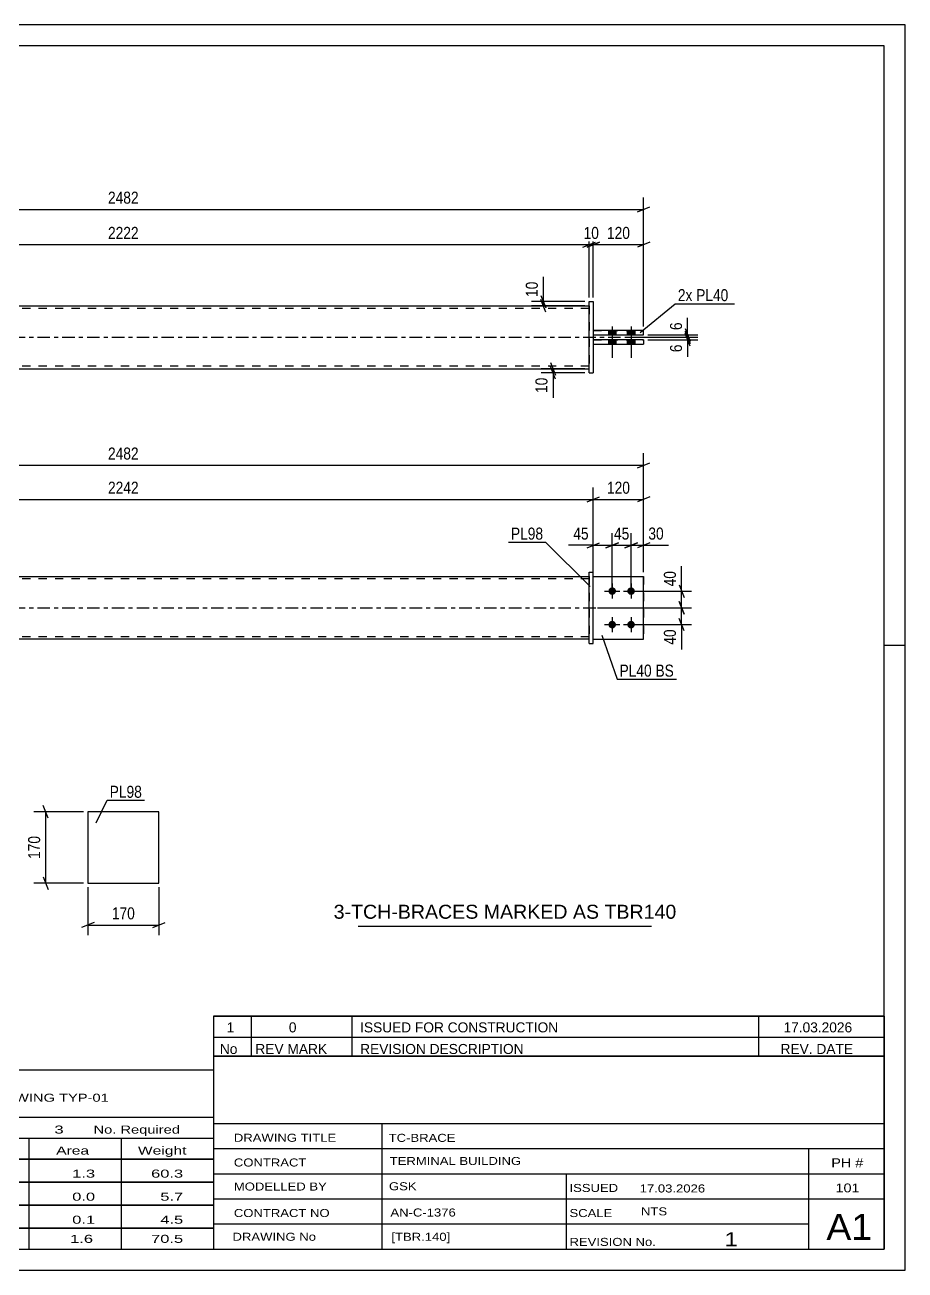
# Model space of a CAD drawing. Header units: millimetres. Extents: x 0 to 420, y 0 to 297.
# Drawn here: x 210 to 420, y 0 to 297 of the extents above; entities that cross this region are included whole.
import ezdxf

# ---------------------------------------------------------------- set-up
doc = ezdxf.new("R2010")
doc.units = ezdxf.units.MM
doc.linetypes.add('DXK_LINE_DOT2', pattern=[3.9198, 1.9599, -1.9599])
doc.linetypes.add('DXK_LINE_DOT3', pattern=[5.9187, 2.979, -0.9799, 0.9799, -0.9799])
doc.styles.add('Arial', font='ARIAL.TTF', dxfattribs={"height": 0.2})
doc.styles.add('Arial Narrow', font='ARIALN.TTF', dxfattribs={"height": 0.2})

# ---------------------------------------------------------------- blocks, each defined once
blk = doc.blocks.new('Unknown-580573274-1163')
at = {"color": 5, "linetype": 'Continuous'}
for p, q in [((420, 297), (0, 297)), ((420, 0), (420, 297)), ((415, 292), (5, 292)), ((415, 5), (415, 292)), ((420, 149), (415, 149)), ((5, 5), (415, 5)), ((0, 0), (420, 0))]:
    blk.add_line(p, q, dxfattribs=at)
blk = doc.blocks.new('Part-580573274-1769 - 1738')
at = {"color": 2, "linetype": 'Continuous'}
for p, q in [((345.63, 165.45), (357.63, 165.45)), ((357.63, 165.45), (357.63, 165.45)), ((357.63, 150.45), (357.63, 165.45)), ((345.63, 150.45), (357.63, 150.45))]:
    blk.add_line(p, q, dxfattribs=at)
at = {"color": 7, "linetype": 'DXK_LINE_DOT2'}
for p, q in [((345.63, 165.45), (357.63, 165.45)), ((345.63, 150.45), (345.63, 165.45)), ((345.63, 150.45), (345.63, 150.45)), ((345.63, 150.45), (357.63, 150.45))]:
    blk.add_line(p, q, dxfattribs=at)
blk = doc.blocks.new('Part-580573274-1764 - 1738')
at = {"color": 7, "linetype": 'DXK_LINE_DOT2'}
for p, q in [((345.63, 165.45), (357.63, 165.45)), ((345.63, 150.45), (345.63, 165.45)), ((345.63, 165.45), (357.63, 165.45)), ((357.63, 165.45), (357.63, 165.45)), ((357.63, 165.45), (357.63, 150.45)), ((345.63, 150.45), (345.63, 150.45)), ((345.63, 150.45), (357.63, 150.45)), ((345.63, 150.45), (357.63, 150.45))]:
    blk.add_line(p, q, dxfattribs=at)
blk = doc.blocks.new('Part-580573274-1784 - 1738')
at = {"color": 2, "linetype": 'Continuous'}
for p, q in [((344.63, 166.45), (345.63, 166.45)), ((344.63, 149.45), (344.63, 166.45)), ((345.63, 149.45), (345.63, 166.45)), ((344.63, 149.45), (344.63, 149.45)), ((344.63, 149.45), (345.63, 149.45))]:
    blk.add_line(p, q, dxfattribs=at)
at = {"color": 7, "linetype": 'DXK_LINE_DOT2'}
for p, q in [((344.63, 166.45), (345.63, 166.45)), ((344.63, 149.45), (345.63, 149.45))]:
    blk.add_line(p, q, dxfattribs=at)
blk = doc.blocks.new('Part-580573274-1804 - 1738')
at = {"color": 2, "linetype": 'Continuous'}
for p, q in [((122.41, 165.45), (344.63, 165.45)), ((344.63, 150.45), (122.41, 150.45))]:
    blk.add_line(p, q, dxfattribs=at)
at = {"color": 7, "linetype": 'DXK_LINE_DOT2'}
for p, q in [((122.41, 150.45), (122.41, 165.45)), ((344.63, 164.85), (122.41, 164.85)), ((344.63, 165.45), (344.63, 150.45)), ((344.63, 151.05), (122.41, 151.05))]:
    blk.add_line(p, q, dxfattribs=at)
at = {"color": 7, "linetype": 'DXK_LINE_DOT3'}
blk.add_line((112.41, 157.95), (354.63, 157.95), dxfattribs=at)
blk = doc.blocks.new('Bolt-580573274-1805 - 1738')
at = {"linetype": 'Continuous'}
for points in [[(350.13, 162.85), (350.32, 162.83), (350.5, 162.78), (350.66, 162.68), (350.8, 162.56), (350.91, 162.4), (350.99, 162.23), (351.03, 162.05), (351.03, 161.86), (350.99, 161.68), (350.91, 161.5), (350.8, 161.35), (350.66, 161.23), (350.5, 161.13), (350.32, 161.07), (350.13, 161.05), (349.95, 161.07), (349.77, 161.13), (349.6, 161.23), (349.47, 161.35), (349.35, 161.5), (349.28, 161.68), (349.24, 161.86), (349.24, 162.05), (349.28, 162.23), (349.35, 162.4), (349.47, 162.56), (349.6, 162.68), (349.77, 162.78), (349.95, 162.83)], [(354.63, 162.85), (354.82, 162.83), (355, 162.78), (355.16, 162.68), (355.3, 162.56), (355.41, 162.4), (355.49, 162.23), (355.53, 162.05), (355.53, 161.86), (355.49, 161.68), (355.41, 161.5), (355.3, 161.35), (355.16, 161.23), (355, 161.13), (354.82, 161.07), (354.63, 161.05), (354.45, 161.07), (354.27, 161.13), (354.1, 161.23), (353.97, 161.35), (353.85, 161.5), (353.78, 161.68), (353.74, 161.86), (353.74, 162.05), (353.78, 162.23), (353.85, 162.4), (353.97, 162.56), (354.1, 162.68), (354.27, 162.78), (354.45, 162.83)], [(350.13, 154.85), (350.32, 154.83), (350.5, 154.78), (350.66, 154.68), (350.8, 154.56), (350.91, 154.4), (350.99, 154.23), (351.03, 154.05), (351.03, 153.86), (350.99, 153.68), (350.91, 153.5), (350.8, 153.35), (350.66, 153.23), (350.5, 153.13), (350.32, 153.07), (350.13, 153.05), (349.95, 153.07), (349.77, 153.13), (349.6, 153.23), (349.47, 153.35), (349.35, 153.5), (349.28, 153.68), (349.24, 153.86), (349.24, 154.05), (349.28, 154.23), (349.35, 154.4), (349.47, 154.56), (349.6, 154.68), (349.77, 154.78), (349.95, 154.83)], [(354.63, 154.85), (354.82, 154.83), (355, 154.78), (355.16, 154.68), (355.3, 154.56), (355.41, 154.4), (355.49, 154.23), (355.53, 154.05), (355.53, 153.86), (355.49, 153.68), (355.41, 153.5), (355.3, 153.35), (355.16, 153.23), (355, 153.13), (354.82, 153.07), (354.63, 153.05), (354.45, 153.07), (354.27, 153.13), (354.1, 153.23), (353.97, 153.35), (353.85, 153.5), (353.78, 153.68), (353.74, 153.86), (353.74, 154.05), (353.78, 154.23), (353.85, 154.4), (353.97, 154.56), (354.1, 154.68), (354.27, 154.78), (354.45, 154.83)]]:
    blk.add_hatch(color=1, dxfattribs=at).paths.add_polyline_path(points)
at = {"color": 1, "linetype": 'Continuous'}
for p, q in [((350.13, 163.75), (350.13, 160.15)), ((354.63, 163.75), (354.63, 160.15)), ((348.33, 161.95), (351.93, 161.95)), ((352.83, 161.95), (356.43, 161.95)), ((350.13, 155.75), (350.13, 152.15)), ((354.63, 155.75), (354.63, 152.15)), ((348.33, 153.95), (351.93, 153.95)), ((352.83, 153.95), (356.43, 153.95))]:
    blk.add_line(p, q, dxfattribs=at)
blk = doc.blocks.new('Part-580573274-1418 - 1390')
at = {"color": 2, "linetype": 'Continuous'}
for p, q in [((357.63, 224.09), (345.63, 224.09)), ((345.63, 223.09), (357.63, 223.09)), ((357.63, 223.09), (357.63, 224.09))]:
    blk.add_line(p, q, dxfattribs=at)
at = {"color": 7, "linetype": 'DXK_LINE_DOT2'}
for p, q in [((345.63, 224.09), (345.63, 223.09)), ((345.63, 224.09), (357.63, 224.09)), ((345.63, 223.09), (357.63, 223.09))]:
    blk.add_line(p, q, dxfattribs=at)
blk = doc.blocks.new('Part-580573274-1445 - 1390')
at = {"color": 2, "linetype": 'Continuous'}
for p, q in [((122.41, 229.99), (344.63, 229.99)), ((122.41, 214.99), (344.63, 214.99))]:
    blk.add_line(p, q, dxfattribs=at)
at = {"color": 7, "linetype": 'DXK_LINE_DOT2'}
for p, q in [((122.41, 229.99), (122.41, 214.99)), ((344.63, 229.39), (122.41, 229.39)), ((344.63, 229.99), (344.63, 214.99)), ((344.63, 215.59), (122.41, 215.59))]:
    blk.add_line(p, q, dxfattribs=at)
at = {"color": 7, "linetype": 'DXK_LINE_DOT3'}
blk.add_line((112.41, 222.49), (354.63, 222.49), dxfattribs=at)
blk = doc.blocks.new('Bolt-580573274-1430 - 1390')
at = {"linetype": 'Continuous'}
for points in [[(351.03, 224.09), (349.23, 224.09), (349.23, 223.09), (351.03, 223.09)], [(351.03, 224.09), (349.23, 224.09), (349.23, 223.09), (351.03, 223.09)], [(355.53, 224.09), (353.73, 224.09), (353.73, 223.09), (355.53, 223.09)], [(355.53, 224.09), (353.73, 224.09), (353.73, 223.09), (355.53, 223.09)], [(351.03, 221.89), (349.23, 221.89), (349.23, 220.89), (351.03, 220.89)], [(351.03, 221.89), (349.23, 221.89), (349.23, 220.89), (351.03, 220.89)], [(355.53, 221.89), (353.73, 221.89), (353.73, 220.89), (355.53, 220.89)], [(355.53, 221.89), (353.73, 221.89), (353.73, 220.89), (355.53, 220.89)]]:
    blk.add_hatch(color=1, dxfattribs=at).paths.add_polyline_path(points)
at = {"color": 1, "linetype": 'Continuous'}
for p, q in [((349.23, 224.09), (349.23, 223.09)), ((349.23, 224.09), (349.23, 223.09)), ((350.13, 225.09), (350.13, 217.59)), ((350.13, 225.09), (350.13, 217.59)), ((351.03, 224.09), (351.03, 223.09)), ((351.03, 224.09), (351.03, 223.09)), ((353.73, 224.09), (353.73, 223.09)), ((353.73, 224.09), (353.73, 223.09)), ((354.63, 225.09), (354.63, 217.59)), ((354.63, 225.09), (354.63, 217.59)), ((355.53, 224.09), (355.53, 223.09)), ((355.53, 224.09), (355.53, 223.09)), ((349.23, 221.89), (349.23, 220.89)), ((349.23, 221.89), (349.23, 220.89)), ((351.03, 221.89), (351.03, 220.89)), ((351.03, 221.89), (351.03, 220.89)), ((353.73, 221.89), (353.73, 220.89)), ((353.73, 221.89), (353.73, 220.89)), ((355.53, 221.89), (355.53, 220.89)), ((355.53, 221.89), (355.53, 220.89))]:
    blk.add_line(p, q, dxfattribs=at)
blk = doc.blocks.new('Part-580573274-1457 - 1390')
at = {"color": 2, "linetype": 'Continuous'}
for p, q in [((344.63, 230.99), (344.63, 230.99)), ((344.63, 213.99), (344.63, 230.99)), ((344.63, 230.99), (345.63, 230.99)), ((345.63, 230.99), (345.63, 230.99)), ((345.63, 230.99), (345.63, 213.99)), ((344.63, 213.99), (345.63, 213.99)), ((344.63, 213.99), (344.63, 213.99)), ((345.63, 213.99), (345.63, 213.99))]:
    blk.add_line(p, q, dxfattribs=at)
at = {"color": 7, "linetype": 'DXK_LINE_DOT2'}
for p, q in [((344.63, 230.99), (345.63, 230.99)), ((344.63, 213.99), (345.63, 213.99)), ((345.63, 213.99), (345.63, 213.99))]:
    blk.add_line(p, q, dxfattribs=at)
blk = doc.blocks.new('Part-580573274-1462 - 1390')
at = {"color": 2, "linetype": 'Continuous'}
for p, q in [((357.63, 221.89), (345.63, 221.89)), ((345.63, 220.89), (357.63, 220.89)), ((357.63, 221.89), (357.63, 220.89))]:
    blk.add_line(p, q, dxfattribs=at)
at = {"color": 7, "linetype": 'DXK_LINE_DOT2'}
for p, q in [((345.63, 221.89), (345.63, 220.89)), ((345.63, 221.89), (357.63, 221.89)), ((345.63, 220.89), (357.63, 220.89))]:
    blk.add_line(p, q, dxfattribs=at)
blk = doc.blocks.new('Part-580573274-2294 - 2288')
at = {"color": 2, "linetype": 'Continuous'}
for p, q in [((242.02, 109.31), (225.02, 109.31)), ((225.02, 109.31), (225.02, 92.31)), ((242.02, 92.31), (242.02, 109.31)), ((225.02, 92.31), (242.02, 92.31))]:
    blk.add_line(p, q, dxfattribs=at)
blk = doc.blocks.new('StraightDimension-580573274-1826 - 1738')
at = {"color": 7, "linetype": 'Continuous'}
for p, q in [((350.13, 162.95), (350.13, 175.74)), ((354.63, 162.95), (354.63, 175.74)), ((348.63, 172.29), (351.63, 173.49)), ((350.13, 172.89), (354.63, 172.89)), ((356.13, 173.49), (353.13, 172.29))]:
    blk.add_line(p, q, dxfattribs=at)
at = {"color": 0}
blk.add_wipeout([(354.81, 173.64), (354.81, 177.84), (349.96, 177.84), (349.96, 173.64)], dxfattribs=at)
at = {"color": 3, "style": 'Arial Narrow'}
blk.add_text('45', height=2.863, dxfattribs=at).set_placement((350.56, 174.24))
blk = doc.blocks.new('StraightDimension-580573274-1914 - 1738')
at = {"color": 7, "linetype": 'Continuous'}
for p, q in [((122.91, 184.43), (119.91, 183.23)), ((121.41, 158.95), (121.41, 186.68)), ((344.13, 183.23), (347.13, 184.43)), ((345.63, 166.45), (345.63, 186.68)), ((121.41, 183.83), (345.63, 183.83))]:
    blk.add_line(p, q, dxfattribs=at)
at = {"color": 0}
blk.add_wipeout([(237.78, 184.58), (237.78, 188.78), (229.26, 188.78), (229.26, 184.58)], dxfattribs=at)
at = {"color": 3, "style": 'Arial Narrow'}
blk.add_text('2242', height=2.863, dxfattribs=at).set_placement((229.86, 185.18))
blk = doc.blocks.new('StraightDimension-580573274-1810 - 1738')
at = {"color": 7, "linetype": 'Continuous'}
for p, q in [((354.63, 162.95), (354.63, 175.74)), ((357.63, 166.45), (357.63, 175.74)), ((353.13, 172.29), (356.13, 173.49)), ((354.63, 172.89), (357.63, 172.89)), ((359.13, 173.49), (356.13, 172.29))]:
    blk.add_line(p, q, dxfattribs=at)
at = {"color": 0}
blk.add_wipeout([(363.02, 173.64), (363.02, 177.84), (358.16, 177.84), (358.16, 173.64)], dxfattribs=at)
at = {"color": 7, "linetype": 'Continuous'}
blk.add_line((357.63, 172.89), (363.54, 172.89), dxfattribs=at)
blk.add_line((357.63, 172.89), (363.54, 172.89), dxfattribs=at)
at = {"color": 3, "style": 'Arial Narrow'}
blk.add_text('30', height=2.863, dxfattribs=at).set_placement((358.76, 174.24))
blk = doc.blocks.new('StraightDimension-580573274-1839 - 1738')
at = {"color": 7, "linetype": 'Continuous'}
for p, q in [((345.63, 166.45), (345.63, 175.74)), ((350.13, 162.95), (350.13, 175.74)), ((344.13, 172.29), (347.13, 173.49)), ((345.63, 172.89), (350.13, 172.89)), ((351.63, 173.49), (348.63, 172.29))]:
    blk.add_line(p, q, dxfattribs=at)
at = {"color": 0}
blk.add_wipeout([(345.11, 173.64), (345.11, 177.84), (340.25, 177.84), (340.25, 173.64)], dxfattribs=at)
at = {"color": 7, "linetype": 'Continuous'}
blk.add_line((345.63, 172.89), (339.73, 172.89), dxfattribs=at)
blk.add_line((345.63, 172.89), (339.73, 172.89), dxfattribs=at)
at = {"color": 3, "style": 'Arial Narrow'}
blk.add_text('45', height=2.863, dxfattribs=at).set_placement((340.85, 174.24))
blk = doc.blocks.new('StraightDimension-580573274-1856 - 1738')
at = {"color": 7, "linetype": 'Continuous'}
for p, q in [((109.41, 166.45), (109.41, 194.83)), ((357.63, 166.45), (357.63, 194.83)), ((110.91, 192.58), (107.91, 191.38)), ((109.41, 191.98), (357.63, 191.98)), ((356.13, 191.38), (359.13, 192.58))]:
    blk.add_line(p, q, dxfattribs=at)
at = {"color": 0}
blk.add_wipeout([(237.78, 192.73), (237.78, 196.93), (229.26, 196.93), (229.26, 192.73)], dxfattribs=at)
at = {"color": 3, "style": 'Arial Narrow'}
blk.add_text('2482', height=2.863, dxfattribs=at).set_placement((229.86, 193.33))
blk = doc.blocks.new('StraightDimension-580573274-1876 - 1738')
at = {"color": 7, "linetype": 'Continuous'}
for p, q in [((366.08, 163.45), (367.28, 160.45)), ((355.63, 161.95), (369.08, 161.95)), ((366.68, 157.95), (366.68, 161.95)), ((346.63, 157.95), (369.08, 157.95)), ((367.28, 156.45), (366.08, 159.45))]:
    blk.add_line(p, q, dxfattribs=at)
at = {"color": 0}
blk.add_wipeout([(365.93, 167.34), (361.73, 167.34), (361.73, 162.48), (365.93, 162.48)], dxfattribs=at)
at = {"color": 7, "linetype": 'Continuous'}
blk.add_line((366.68, 161.95), (366.68, 167.86), dxfattribs=at)
blk.add_line((366.68, 161.95), (366.68, 167.86), dxfattribs=at)
at = {"color": 3, "style": 'Arial Narrow'}
blk.add_text('40', height=2.863, rotation=90.0002, dxfattribs=at).set_placement((365.33, 163.08))
blk = doc.blocks.new('StraightDimension-580573274-1885 - 1738')
at = {"color": 7, "linetype": 'Continuous'}
for p, q in [((346.63, 157.95), (369.08, 157.95)), ((366.08, 159.45), (367.28, 156.45)), ((366.68, 153.95), (366.68, 157.95)), ((367.28, 152.45), (366.08, 155.45)), ((355.63, 153.95), (369.08, 153.95))]:
    blk.add_line(p, q, dxfattribs=at)
at = {"color": 0}
blk.add_wipeout([(365.93, 153.43), (361.73, 153.43), (361.73, 148.57), (365.93, 148.57)], dxfattribs=at)
at = {"color": 7, "linetype": 'Continuous'}
blk.add_line((366.68, 153.95), (366.68, 148.05), dxfattribs=at)
blk.add_line((366.68, 153.95), (366.68, 148.05), dxfattribs=at)
at = {"color": 3, "style": 'Arial Narrow'}
blk.add_text('40', height=2.863, rotation=90.0002, dxfattribs=at).set_placement((365.33, 149.17))
blk = doc.blocks.new('StraightDimension-580573274-1895 - 1738')
at = {"color": 7, "linetype": 'Continuous'}
for p, q in [((344.13, 183.23), (347.13, 184.43)), ((345.63, 166.45), (345.63, 186.68)), ((359.13, 184.43), (356.13, 183.23)), ((357.63, 166.45), (357.63, 186.68)), ((345.63, 183.83), (357.63, 183.83))]:
    blk.add_line(p, q, dxfattribs=at)
at = {"color": 0}
blk.add_wipeout([(354.98, 184.58), (354.98, 188.78), (348.29, 188.78), (348.29, 184.58)], dxfattribs=at)
at = {"color": 3, "style": 'Arial Narrow'}
blk.add_text('120', height=2.863, dxfattribs=at).set_placement((348.89, 185.18))
blk = doc.blocks.new('StraightDimension-580573274-1552 - 1390')
at = {"color": 7, "linetype": 'Continuous'}
for p, q in [((333.13, 232.49), (334.33, 229.49)), ((343.63, 230.99), (330.88, 230.99)), ((343.63, 229.99), (330.88, 229.99)), ((334.33, 228.49), (333.13, 231.49)), ((333.73, 229.99), (333.73, 230.99))]:
    blk.add_line(p, q, dxfattribs=at)
at = {"color": 0}
blk.add_wipeout([(332.98, 236.37), (328.78, 236.37), (328.78, 231.51), (332.98, 231.51)], dxfattribs=at)
at = {"color": 7, "linetype": 'Continuous'}
blk.add_line((333.73, 230.99), (333.73, 236.89), dxfattribs=at)
blk.add_line((333.73, 230.99), (333.73, 236.89), dxfattribs=at)
at = {"color": 3, "style": 'Arial Narrow'}
blk.add_text('10', height=2.863, rotation=90.0002, dxfattribs=at).set_placement((332.38, 232.11))
blk = doc.blocks.new('StraightDimension-580573274-1538 - 1390')
at = {"color": 7, "linetype": 'Continuous'}
for p, q in [((343.63, 214.99), (333.18, 214.99)), ((343.63, 213.99), (333.18, 213.99)), ((335.43, 216.49), (336.63, 213.49)), ((336.63, 212.49), (335.43, 215.49)), ((336.03, 213.99), (336.03, 214.99))]:
    blk.add_line(p, q, dxfattribs=at)
at = {"color": 0}
blk.add_wipeout([(335.28, 213.46), (331.08, 213.46), (331.08, 208.61), (335.28, 208.61)], dxfattribs=at)
at = {"color": 7, "linetype": 'Continuous'}
blk.add_line((336.03, 213.99), (336.03, 208.08), dxfattribs=at)
blk.add_line((336.03, 213.99), (336.03, 208.08), dxfattribs=at)
at = {"color": 3, "style": 'Arial Narrow'}
blk.add_text('10', height=2.863, rotation=90.0002, dxfattribs=at).set_placement((334.68, 209.21))
blk = doc.blocks.new('StraightDimension-580573274-1567 - 1390')
at = {"color": 7, "linetype": 'Continuous'}
for p, q in [((109.41, 225.09), (109.41, 255.86)), ((357.63, 225.09), (357.63, 255.86)), ((110.91, 253.61), (107.91, 252.41)), ((109.41, 253.01), (357.63, 253.01)), ((356.13, 252.41), (359.13, 253.61))]:
    blk.add_line(p, q, dxfattribs=at)
at = {"color": 0}
blk.add_wipeout([(237.78, 253.76), (237.78, 257.96), (229.26, 257.96), (229.26, 253.76)], dxfattribs=at)
at = {"color": 3, "style": 'Arial Narrow'}
blk.add_text('2482', height=2.863, dxfattribs=at).set_placement((229.86, 254.36))
blk = doc.blocks.new('StraightDimension-580573274-1578 - 1390')
at = {"color": 7, "linetype": 'Continuous'}
for p, q in [((345.63, 231.99), (345.63, 247.45)), ((357.63, 225.09), (357.63, 247.45)), ((344.13, 244), (347.13, 245.2)), ((345.63, 244.6), (357.63, 244.6)), ((359.13, 245.2), (356.13, 244))]:
    blk.add_line(p, q, dxfattribs=at)
at = {"color": 0}
blk.add_wipeout([(354.98, 245.35), (354.98, 249.55), (348.29, 249.55), (348.29, 245.35)], dxfattribs=at)
at = {"color": 3, "style": 'Arial Narrow'}
blk.add_text('120', height=2.863, dxfattribs=at).set_placement((348.89, 245.95))
blk = doc.blocks.new('StraightDimension-580573274-1608 - 1390')
at = {"color": 7, "linetype": 'Continuous'}
for p, q in [((122.41, 231.99), (122.41, 247.45)), ((344.63, 231.99), (344.63, 247.45)), ((123.91, 245.2), (120.91, 244)), ((122.41, 244.6), (344.63, 244.6)), ((343.13, 244), (346.13, 245.2))]:
    blk.add_line(p, q, dxfattribs=at)
at = {"color": 0}
blk.add_wipeout([(237.78, 245.35), (237.78, 249.55), (229.26, 249.55), (229.26, 245.35)], dxfattribs=at)
at = {"color": 3, "style": 'Arial Narrow'}
blk.add_text('2222', height=2.863, dxfattribs=at).set_placement((229.86, 245.95))
blk = doc.blocks.new('StraightDimension-580573274-1618 - 1390')
at = {"color": 7, "linetype": 'Continuous'}
for p, q in [((344.63, 231.99), (344.63, 247.45)), ((345.63, 231.99), (345.63, 247.45)), ((343.13, 244), (346.13, 245.2)), ((347.13, 245.2), (344.13, 244)), ((344.63, 244.6), (345.63, 244.6))]:
    blk.add_line(p, q, dxfattribs=at)
at = {"color": 0}
blk.add_wipeout([(347.56, 245.35), (347.56, 249.55), (342.71, 249.55), (342.71, 245.35)], dxfattribs=at)
at = {"color": 3, "style": 'Arial Narrow'}
blk.add_text('10', height=2.863, dxfattribs=at).set_placement((343.31, 245.95))
blk = doc.blocks.new('StraightDimension-580573274-1650 - 1390')
at = {"color": 7, "linetype": 'Continuous'}
for p, q in [((367.53, 223.99), (368.73, 220.99)), ((368.73, 220.39), (367.53, 223.39)), ((353.38, 222.49), (370.53, 222.49)), ((358.63, 221.89), (370.53, 221.89)), ((368.13, 221.89), (368.13, 222.49))]:
    blk.add_line(p, q, dxfattribs=at)
at = {"color": 0}
blk.add_wipeout([(367.38, 221.36), (363.18, 221.36), (363.18, 218.34), (367.38, 218.34)], dxfattribs=at)
at = {"color": 7, "linetype": 'Continuous'}
blk.add_line((368.13, 221.89), (368.13, 217.81), dxfattribs=at)
blk.add_line((368.13, 221.89), (368.13, 217.81), dxfattribs=at)
at = {"color": 3, "style": 'Arial Narrow'}
blk.add_text('6', height=2.86, rotation=90.0002, dxfattribs=at).set_placement((366.78, 218.94))
blk = doc.blocks.new('StraightDimension-580573274-1661 - 1390')
at = {"color": 7, "linetype": 'Continuous'}
for p, q in [((358.63, 223.09), (370.53, 223.09)), ((367.53, 224.59), (368.73, 221.59)), ((368.73, 220.99), (367.53, 223.99)), ((368.13, 222.49), (368.13, 223.09)), ((353.38, 222.49), (370.53, 222.49))]:
    blk.add_line(p, q, dxfattribs=at)
at = {"color": 0}
blk.add_wipeout([(367.38, 226.64), (363.18, 226.64), (363.18, 223.61), (367.38, 223.61)], dxfattribs=at)
at = {"color": 7, "linetype": 'Continuous'}
blk.add_line((368.13, 223.09), (368.13, 227.17), dxfattribs=at)
blk.add_line((368.13, 223.09), (368.13, 227.17), dxfattribs=at)
at = {"color": 3, "style": 'Arial Narrow'}
blk.add_text('6', height=2.86, rotation=90.0002, dxfattribs=at).set_placement((366.78, 224.21))
blk = doc.blocks.new('StraightDimension-580573274-2305 - 2288')
at = {"color": 7, "linetype": 'Continuous'}
for p, q in [((225.02, 91.31), (225.02, 79.91)), ((242.02, 91.31), (242.02, 79.91)), ((226.52, 82.91), (223.52, 81.71)), ((225.02, 82.31), (242.02, 82.31)), ((240.52, 81.71), (243.52, 82.91))]:
    blk.add_line(p, q, dxfattribs=at)
at = {"color": 0}
blk.add_wipeout([(236.86, 83.06), (236.86, 87.26), (230.18, 87.26), (230.18, 83.06)], dxfattribs=at)
at = {"color": 3, "style": 'Arial Narrow'}
blk.add_text('170', height=2.863, dxfattribs=at).set_placement((230.78, 83.66))
blk = doc.blocks.new('StraightDimension-580573274-2296 - 2288')
at = {"color": 7, "linetype": 'Continuous'}
for p, q in [((215.62, 107.81), (214.42, 110.81)), ((224.02, 109.31), (212.17, 109.31)), ((215.02, 92.31), (215.02, 109.31)), ((224.02, 92.31), (212.17, 92.31)), ((214.42, 93.81), (215.62, 90.81))]:
    blk.add_line(p, q, dxfattribs=at)
at = {"color": 0}
blk.add_wipeout([(214.27, 104.16), (210.07, 104.16), (210.07, 97.47), (214.27, 97.47)], dxfattribs=at)
at = {"color": 3, "style": 'Arial Narrow'}
blk.add_text('170', height=2.863, rotation=90.0002, dxfattribs=at).set_placement((213.67, 98.07))
blk = doc.blocks.new('Unknown-580573274-3645')
at = {"color": 7, "linetype": 'Continuous'}
for p, q in [((95, 47.75), (255, 47.75)), ((95, 36.5), (95, 47.75)), ((255, 47.75), (255, 36.5)), ((95, 36.5), (255, 36.5)), ((95, 36.5), (95, 31.5)), ((255, 36.5), (255, 31.5)), ((95, 31.5), (255, 31.5)), ((95, 31.5), (95, 26.5)), ((119, 31.5), (119, 26.5)), ((154.5, 31.5), (154.5, 26.5)), ((180.5, 31.5), (180.5, 26.5)), ((193.5, 31.5), (193.5, 26.5)), ((211, 31.5), (211, 26.5)), ((233, 31.5), (233, 26.5)), ((255, 31.5), (255, 26.5)), ((95, 26.5), (255, 26.5)), ((95, 26.45), (95, 21.05)), ((95, 26.45), (255, 26.45)), ((119, 26.5), (119, 21)), ((154.5, 26.5), (154.5, 21)), ((180.5, 26.5), (180.5, 21)), ((193.5, 26.5), (193.5, 21)), ((211, 26.5), (211, 21)), ((233, 26.5), (233, 21)), ((255, 26.45), (255, 21.05)), ((95, 21.05), (255, 21.05)), ((95, 20.95), (95, 15.55)), ((95, 20.95), (255, 20.95)), ((119, 21), (119, 15.5)), ((154.5, 21), (154.5, 15.5)), ((180.5, 21), (180.5, 15.5)), ((193.5, 21), (193.5, 15.5)), ((211, 21), (211, 15.5)), ((233, 21), (233, 15.5)), ((255, 20.95), (255, 15.55)), ((95, 15.55), (255, 15.55)), ((95, 15.45), (95, 10.05)), ((95, 15.45), (255, 15.45)), ((119, 15.5), (119, 10)), ((154.5, 15.5), (154.5, 10)), ((180.5, 15.5), (180.5, 10)), ((193.5, 15.5), (193.5, 10)), ((211, 15.5), (211, 10)), ((233, 15.5), (233, 10)), ((255, 15.45), (255, 10.05)), ((95, 10.05), (255, 10.05)), ((95, 10), (255, 10)), ((95, 10), (95, 5)), ((211, 10), (211, 5)), ((233, 10), (233, 5)), ((255, 10), (255, 5)), ((95, 5), (255, 5))]:
    blk.add_line(p, q, dxfattribs=at)
at = {"color": 7, "style": 'Arial Narrow'}
for s, height, width, p in [('GENERAL NOTES & WELD DETAILS :', 2.8633, 1.4, (96.15, 40.06)), ('REFER TYP DRAWING TYP-01', 1.9089, 1.6, (179.7, 40.16)), ("MATERIAL LIST FOR ASSEMBLY MK'D", 1.9089, 1.6, (96.15, 32.56)), ('TBR140', 1.909, 1.794707, (187.59, 32.47)), ('3', 1.91, 1.794707, (217.08, 32.56)), ('No. Required', 1.9089, 1.6, (226.41, 32.56)), ('Mark', 1.909, 1.7, (96.34, 27.5)), ('Profile', 1.909, 1.7, (129.41, 27.5)), ('Material', 1.909, 1.7, (159.54, 27.56)), ('No.', 1.909, 1.7, (184.5, 27.56)), ('Length', 1.909, 1.7, (195, 27.56)), ('Area', 1.909, 1.7, (217.5, 27.56)), ('Weight', 1.909, 1.7, (237, 27.56))]:
    blk.add_text(s, height=height, dxfattribs=dict(at, width=width)).set_placement(p)
at = {"color": 7, "linetype": 'Continuous', "style": 'Arial Narrow'}
for s, height, width, p in [('TBR140', 1.909, 1.794707, (96.5, 22.06)), ('SHS150*6', 1.909, 1.794707, (121, 22.06)), ('E350', 1.909, 1.794707, (160.74, 22.06)), ('1', 1.91, 1.794707, (184.86, 22.06)), ('2222', 1.909, 1.794707, (197.58, 22.06)), ('1.3', 1.909, 1.794707, (221.32, 22.06)), ('60.3', 1.909, 1.794707, (240.14, 22.06)), ('PL40', 1.909, 1.794707, (96.5, 16.56)), ('PL10*120', 1.909, 1.794707, (121, 16.56)), ('E350', 1.909, 1.794707, (160.74, 16.56)), ('4', 1.91, 1.794707, (184.86, 16.56)), ('150', 1.909, 1.794707, (199.77, 16.56)), ('0.0', 1.909, 1.794707, (221.32, 16.56)), ('5.7', 1.909, 1.794707, (242.33, 16.56)), ('PL98', 1.909, 1.794707, (96.5, 11.06)), ('PL10*170', 1.909, 1.794707, (121, 11.06)), ('E350', 1.909, 1.794707, (160.74, 11.06)), ('2', 1.91, 1.794707, (184.86, 11.06)), ('170', 1.909, 1.794707, (199.77, 11.06)), ('0.1', 1.909, 1.794707, (221.32, 11.06)), ('4.5', 1.909, 1.794707, (242.33, 11.06)), ('Total', 1.909, 1.7, (197.33, 6.5)), ('1.6', 1.909, 1.794707, (220.83, 6.5)), ('70.5', 1.909, 1.794707, (240.14, 6.5))]:
    blk.add_text(s, height=height, dxfattribs=dict(at, width=width)).set_placement(p)
blk = doc.blocks.new('Unknown-580573274-3643')
at = {"color": 7, "linetype": 'Continuous'}
for p, q in [((255, 51.05), (255, 5)), ((255, 51.05), (415, 51.05)), ((415, 51), (415, 5)), ((255, 35), (415, 35)), ((295.14, 35), (295.14, 5)), ((255, 29), (415, 29)), ((397, 5.05), (397, 29.05)), ((255, 23), (415, 23)), ((339.14, 23), (339.14, 5)), ((255, 17), (415, 17)), ((255, 11), (397, 11)), ((255, 5), (415, 5))]:
    blk.add_line(p, q, dxfattribs=at)
at = {"color": 7, "style": 'Arial Narrow'}
for s, height, width, p in [('DRAWING TITLE', 1.9089, 1.425378, (259.88, 30.61)), ('TC-BRACE', 1.909, 1.425378, (296.81, 30.59)), ('TERMINAL BUILDING', 1.9089, 1.425378, (297.06, 25.07)), ('CONTRACT', 1.909, 1.425378, (259.88, 24.71)), ('MODELLED BY', 1.9089, 1.425378, (259.88, 18.98)), ('GSK', 1.909, 1.425378, (296.88, 19.04)), ('ISSUED', 1.909, 1.425378, (339.94, 18.64)), ('17.03.2026', 1.909, 1.425378, (356.69, 18.52)), ('CONTRACT NO', 1.9089, 1.425378, (259.88, 12.66)), ('AN-C-1376', 1.909, 1.425378, (297.23, 12.78)), ('SCALE', 1.909, 1.425378, (339.94, 12.65)), ('A1', 6.204, 1.25, (401.24, 7.2)), ('DRAWING No', 1.909, 1.425378, (259.56, 7)), ('[TBR.140]', 1.909, 1.425378, (297.46, 6.99)), ('1', 3.34, 1.5, (376.91, 5.68)), ('REVISION No.', 1.9089, 1.425378, (339.94, 5.77))]:
    blk.add_text(s, height=height, dxfattribs=dict(at, width=width)).set_placement(p)
at = {"color": 7, "linetype": 'Continuous', "style": 'Arial Narrow'}
for s, height, width, p in [('PH #', 2.1, 1.42538, (402.4, 24.55)), ('101', 2.1, 1.42538, (403.41, 18.55)), ('NTS', 1.909, 1.425378, (357, 13.05))]:
    blk.add_text(s, height=height, dxfattribs=dict(at, width=width)).set_placement(p)
blk = doc.blocks.new('Unknown-580573274-3644')
at = {"color": 7, "linetype": 'Continuous'}
for p, q in [((255, 60.55), (415, 60.55)), ((415, 60.55), (255, 60.55)), ((255, 60.55), (255, 55.55)), ((264, 60.55), (264, 55.55)), ((288, 60.55), (288, 55.55)), ((385, 60.55), (385, 55.55)), ((415, 60.55), (415, 55.55)), ((255, 55.55), (415, 55.55)), ((255, 55.55), (255, 51.05)), ((255, 55.55), (415, 55.55)), ((264, 55.55), (264, 51.05)), ((288, 55.55), (288, 51.05)), ((385, 55.55), (385, 51.05)), ((415, 55.55), (415, 51.05)), ((415, 51.05), (255, 51.05))]:
    blk.add_line(p, q, dxfattribs=at)
at = {"color": 7, "linetype": 'Continuous', "style": 'Arial Narrow'}
for s, height, width, p in [('1', 2.39, 1.196471, (258.16, 56.7)), ('0', 2.39, 1.196471, (273, 56.7)), ('ISSUED FOR CONSTRUCTION', 2.3861, 1.196471, (290, 56.7)), ('17.03.2026', 2.386, 1.196471, (391, 56.7)), ('No', 2.386, 1.2, (256.54, 51.55)), ('REV MARK', 2.386, 1.2, (265, 51.55)), ('REVISION DESCRIPTION', 2.3861, 1.2, (290, 51.55)), ('REV. DATE', 2.386, 1.2, (390.28, 51.55))]:
    blk.add_text(s, height=height, dxfattribs=dict(at, width=width)).set_placement(p)
blk = doc.blocks.new('Unknown-580573274-3646')
at = {"color": 7, "linetype": 'Continuous'}
blk.add_line((289.5, 82.05), (359.5, 82.05), dxfattribs=at)
at = {"color": 7, "style": 'Arial'}
blk.add_text('3-TCH-BRACES MARKED AS TBR140', height=3.3428, dxfattribs=at).set_placement((283.69, 83.8))
blk = doc.blocks.new('Mark-580573274-1780 - 1738')
at = {"color": 0}
blk.add_wipeout([(333.66, 174.23), (333.66, 177.23), (325.98, 177.23), (325.98, 174.23)], dxfattribs=at)
blk.add_wipeout([(333.66, 174.23), (333.66, 177.23), (325.98, 177.23), (325.98, 174.23)], dxfattribs=at)
at = {"color": 30, "linetype": 'Continuous'}
for p in [(325.38, 173.63), (344.86, 163.03)]:
    blk.add_line(p, (334.26, 173.63), dxfattribs=at)
at = {"color": 3, "style": 'Arial Narrow'}
blk.add_text('PL98', height=2.863, dxfattribs=at).set_placement((325.98, 174.23))
blk = doc.blocks.new('MarkSet-580573274-2051 - 1738')
at = {"color": 0}
blk.add_wipeout([(359.55, 141.55), (359.55, 144.55), (351.88, 144.55), (351.88, 141.55)], dxfattribs=at)
blk.add_wipeout([(359.55, 141.55), (359.55, 144.55), (351.88, 144.55), (351.88, 141.55)], dxfattribs=at)
at = {"color": 30, "linetype": 'Continuous'}
blk.add_line((347.64, 151.42), (351.28, 140.95), dxfattribs=at)
at = {"color": 0}
blk.add_wipeout([(364.84, 141.55), (364.84, 144.55), (360.45, 144.55), (360.45, 141.55)], dxfattribs=at)
blk.add_wipeout([(364.84, 141.55), (364.84, 144.55), (360.45, 144.55), (360.45, 141.55)], dxfattribs=at)
at = {"color": 30, "linetype": 'Continuous'}
blk.add_line((351.28, 140.95), (365.44, 140.95), dxfattribs=at)
at = {"color": 3, "style": 'Arial Narrow'}
for s, p in [('PL40', (351.88, 141.55)), ('BS', (360.45, 141.55))]:
    blk.add_text(s, height=2.863, dxfattribs=at).set_placement(p)
blk = doc.blocks.new('MarkSet-580573274-1723 - 1390')
at = {"color": 0}
blk.add_wipeout([(369.26, 231.11), (369.26, 234.11), (365.79, 234.11), (365.79, 231.11)], dxfattribs=at)
blk.add_wipeout([(369.26, 231.11), (369.26, 234.11), (365.79, 234.11), (365.79, 231.11)], dxfattribs=at)
at = {"color": 30, "linetype": 'Continuous'}
blk.add_line((356.84, 223.6), (365.19, 230.51), dxfattribs=at)
at = {"color": 0}
blk.add_wipeout([(377.84, 231.11), (377.84, 234.11), (370.16, 234.11), (370.16, 231.11)], dxfattribs=at)
blk.add_wipeout([(377.84, 231.11), (377.84, 234.11), (370.16, 234.11), (370.16, 231.11)], dxfattribs=at)
at = {"color": 30, "linetype": 'Continuous'}
blk.add_line((365.19, 230.51), (379.34, 230.51), dxfattribs=at)
at = {"color": 3, "style": 'Arial Narrow'}
for s, p in [('2x', (365.79, 231.11)), ('PL40', (370.16, 231.11))]:
    blk.add_text(s, height=2.863, dxfattribs=at).set_placement(p)
blk = doc.blocks.new('Mark-580573274-2290 - 2288')
at = {"color": 0}
blk.add_wipeout([(237.95, 112.65), (237.95, 115.65), (230.27, 115.65), (230.27, 112.65)], dxfattribs=at)
blk.add_wipeout([(237.95, 112.65), (237.95, 115.65), (230.27, 115.65), (230.27, 112.65)], dxfattribs=at)
at = {"color": 30, "linetype": 'Continuous'}
for p, q in [((227.04, 106.69), (229.67, 112.05)), ((229.67, 112.05), (238.55, 112.05))]:
    blk.add_line(p, q, dxfattribs=at)
at = {"color": 3, "style": 'Arial Narrow'}
blk.add_text('PL98', height=2.863, dxfattribs=at).set_placement((230.27, 112.65))

msp = doc.modelspace()

# ---------------------------------------------------------------- block references
for name in ['Unknown-580573274-1163', 'Part-580573274-1445 - 1390', 'Part-580573274-1457 - 1390', 'Part-580573274-1418 - 1390', 'Bolt-580573274-1430 - 1390', 'Part-580573274-1462 - 1390', 'Part-580573274-1784 - 1738', 'Part-580573274-1804 - 1738', 'Part-580573274-1769 - 1738', 'Part-580573274-1764 - 1738', 'Bolt-580573274-1805 - 1738', 'Part-580573274-2294 - 2288', 'Unknown-580573274-3646', 'Unknown-580573274-3644', 'Unknown-580573274-3643', 'Unknown-580573274-3645']:
    msp.add_blockref(name, (0, 0))

# ---------------------------------------------------------------- next in the draw order: block references
for name in ['StraightDimension-580573274-1552 - 1390', 'StraightDimension-580573274-1538 - 1390', 'StraightDimension-580573274-1914 - 1738', 'StraightDimension-580573274-1826 - 1738', 'Mark-580573274-2290 - 2288', 'StraightDimension-580573274-2305 - 2288']:
    msp.add_blockref(name, (0, 0))

# ---------------------------------------------------------------- next in the draw order: block references
for name in ['StraightDimension-580573274-1567 - 1390', 'StraightDimension-580573274-1839 - 1738', 'StraightDimension-580573274-1810 - 1738', 'StraightDimension-580573274-2296 - 2288']:
    msp.add_blockref(name, (0, 0))

# ---------------------------------------------------------------- next in the draw order: block references
for name in ['StraightDimension-580573274-1578 - 1390', 'StraightDimension-580573274-1856 - 1738']:
    msp.add_blockref(name, (0, 0))

# ---------------------------------------------------------------- next in the draw order: block references
for name in ['StraightDimension-580573274-1608 - 1390', 'StraightDimension-580573274-1650 - 1390', 'StraightDimension-580573274-1876 - 1738']:
    msp.add_blockref(name, (0, 0))

# ---------------------------------------------------------------- next in the draw order: block references
for name in ['StraightDimension-580573274-1618 - 1390', 'StraightDimension-580573274-1661 - 1390', 'StraightDimension-580573274-1895 - 1738', 'StraightDimension-580573274-1885 - 1738']:
    msp.add_blockref(name, (0, 0))

# ---------------------------------------------------------------- next in the draw order: block references
for name in ['MarkSet-580573274-1723 - 1390', 'Mark-580573274-1780 - 1738', 'MarkSet-580573274-2051 - 1738']:
    msp.add_blockref(name, (0, 0))

doc.saveas('drawing.dxf')
